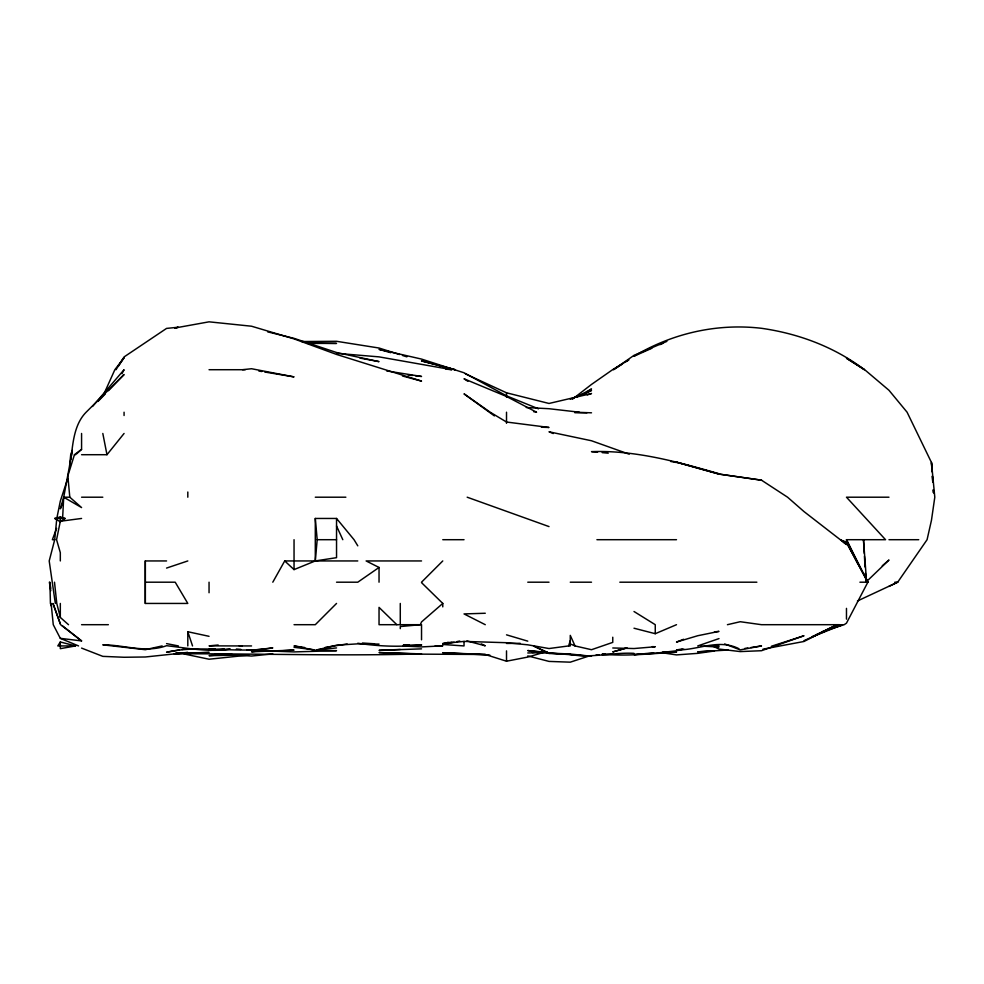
<?xml version="1.0" encoding="UTF-8"?>
<svg xmlns="http://www.w3.org/2000/svg" width="984" height="984" viewBox="0 0 984 984"><rect width="100%" height="100%" fill="white"/><g stroke="black" fill="none" stroke-linecap="round" stroke-linejoin="round"><path stroke-width="1.48" d="M145.816 582.196L175.213 582.196L187.809 603.438L145.312 603.438L145.312 560.942L166.554 560.942M70.922 459.257C72.853 443.157 74.169 424.301 86.137 412.21L124.07 374.535L108.425 390.685M62.595 518.457L63.714 497.203L72.139 451.853M357.782 545.837L354.043 539.699L336.54 518.457L315.298 518.457L317.192 539.699L315.298 560.942L294.044 569.601L284.708 560.942L272.802 582.196M55.325 603.438L49.2 560.942L54.723 539.699L56.789 518.457L60.319 501.102L67.638 478.79M69.655 465.334L70.713 454.706L72.263 450.414M63.714 497.203L81.574 507.572L69.802 497.203L63.714 497.203L60.319 508.802L62.693 503.648M81.574 433.464L81.574 449.356L74.452 454.706L67.834 475.961L69.802 497.203M451.877 642.097L442.775 643.548L464.03 641.408L506.514 642.712L527.768 644.815L549.01 648.542L568.604 645.934L570.265 640.633M56.605 528.371L52.361 539.699L54.723 539.699M103.726 394.399L114.845 369.713L124.07 357.721L118.412 366.122M888.97 497.203L846.474 497.203L885.538 539.699L846.474 539.699L867.851 582.196L846.474 623.155L844.186 624.692L822.649 631.519M121.979 373.699L124.07 369.713L92.508 406.466M115.989 369.713L124.07 356.934L166.554 328.41L178.264 327.229L175.337 328.053M60.319 641.974L57.785 645.934L75.497 645.934L60.319 641.974L60.319 648.665L75.497 645.934M857.445 600.978L897.691 582.196L927.076 539.699L931.467 520.265L934.8 497.203L931.467 462.492L907.088 412.21L888.97 390.279L864.69 369.713L846.474 358.238L864.444 369.713C834.518 346.995 798.541 333.564 761.493 328.299C717.004 323.096 672.38 333.305 634.004 356.208L651.826 348.274M81.574 454.706L106.973 454.706L124.07 433.464M97.994 401.447L105.3 393.92M336.54 603.438L315.298 624.692L294.044 624.692M421.533 582.196L442.775 560.942M865.92 582.196L888.97 560.019L882.267 565.812M76.641 453.821L81.574 449.356M421.533 582.639L442.775 603.438L421.533 621.925L420.365 624.692L400.279 626.562L400.279 628.665M572.356 399.246L591.507 384.424L612.565 369.713L627.694 360.501M60.319 521.815L65.104 518.457L60.319 516.92L54.735 518.457L60.319 521.815L60.319 516.92M421.533 560.942L366.122 560.942L379.037 567.461L357.782 582.196L336.54 582.196M585.246 393.28L591.507 388.975L576.907 396.958M622.454 364.006L613.462 369.713L634.004 355.347L666.906 341.362M626.304 361.546L628.874 359.923M582.208 395.187L591.507 390.427L570.265 399.172M888.97 586.403L897.556 582.196M812.218 636.685L836.941 624.692L803.989 641.482L762.957 649.169M803.989 640.682L839.536 624.692L761.493 624.692L740.239 621.716L727.422 624.692M660.055 344.609L662.798 343.391M816.289 634.766L839.536 624.692M464.03 641.47L464.03 645.934L442.775 644.483L448.089 642.245M634.004 628.222L655.258 633.696L676.5 624.692M812.255 636.796L842.55 624.692L832.55 628.001M683.585 639.28L676.5 642.06L697.742 635.726L718.996 631.384L714.446 631.888M697.742 645.934L718.996 638.591M587.264 394.953L591.507 393.514L549.01 403.465L506.514 392.8L465.395 373.846M166.554 568.076L187.809 560.942M590.092 655.676L570.265 662.171L549.01 661.408L527.768 655.91M771.407 646.254L803.989 635.75L761.493 650.719L740.239 651.58L718.996 649.059L712.477 645.934L718.996 647.017L700.989 646.094M174.648 328.053L209.051 321.829L251.547 326.221L294.044 338.877L336.54 354.437L421.533 381.103L402.481 375.999M546.182 651.728L527.768 657.078L506.514 661.211L485.272 654.483L421.533 654.151L379.037 652.552L415.457 653.696M626.685 647.927L612.761 651.925L626.919 647.927M683.745 649.046L676.5 650.781L655.258 653.253L634.004 654.594L641.593 653.917M162.151 645.934L145.312 649.698L102.816 644.827C124.316 644.815 145.472 653.388 166.554 645.701C187.649 648.075 208.805 652.429 230.305 649.108L209.051 650.461M442.775 644.483L454.104 642.183M456.945 641.605L459.774 641.027M682.17 648.96L676.5 649.944C697.508 650.473 718.591 638.345 738.836 648.677M179.309 649.969L166.554 652.244C201.622 644.36 237.673 653.991 272.802 647.878L251.547 650.362L246.996 649.92M182.138 649.465L184.98 648.96M325.163 647.411L347.168 643.954M744.79 648.444L747.828 647.989M750.866 647.534L761.493 645.934L740.239 649.883L724.679 643.942M714.446 650.99L697.742 653.351L676.5 654.901L661.322 652.626M257.623 651.002L251.547 651.814L294.044 650.067L272.802 651.31L251.547 650.362L263.687 650.768M81.574 518.457L60.319 521.249L56.568 539.699L60.319 552.676L60.319 560.942M728.099 650.018L697.742 651.851L711.407 650.879M242.531 369.713L251.547 368.729L294.044 376.897L264.733 372.013M248.509 655.098L209.051 659.219L184.143 653.979M605.172 653.806L602.134 654.126C627.029 656.599 651.642 653.425 676.5 652.22L662.835 651.888M297.07 646.992L294.044 647.3L313.773 649.76M272.802 653.893L251.547 656.045L215.127 653.856M532.319 652.527L538.396 651.937M218.165 645.012L209.051 645.873L242.236 645.934M316.811 649.797L336.54 647.927M644.631 653.647L653.733 652.835M209.051 650.276L224.229 648.997M219.678 654.864L209.051 655.664L248.509 654.938M175.669 653.265L187.809 652.49L145.312 656.992L124.07 657.263L102.816 656.365L81.574 648.099M596.058 654.987L599.096 654.852M602.134 654.717L612.761 654.225M400.279 649.452L379.037 650.362L421.533 648.862M175.669 653.548L209.051 652.429L175.669 653.474M485.272 613.253L464.03 613.918L485.272 624.692M209.051 649.157L215.127 648.96M421.533 653.88C339.086 656.254 256.627 653.388 174.143 653.856M527.768 652.97L547.498 652.576M409.393 645.012L403.317 645.135L421.533 645.135M416.982 644.877L421.533 644.791C400.303 647.251 378.901 646.377 357.782 643.241M506.514 643.45L520.179 643.315M634.004 653.351C611.519 652.109 589.551 659.022 567.227 653.88M307.709 343.404L336.54 343.404L307.709 343.047M209.051 369.713L245.287 369.713M574.853 412.21L591.507 412.813M74.452 454.706L75.657 454.706M81.574 497.203L102.816 497.203M315.298 497.203L345.864 497.203M54.735 518.457L65.104 518.457M317.192 539.699L336.54 539.699M442.775 539.699L464.03 539.699M596.919 539.699L676.5 539.699M888.97 539.699L918.736 539.699M284.708 560.942L357.782 560.942M527.768 582.196L549.01 582.196M570.265 582.196L591.507 582.196M619.822 582.196L756.868 582.196M859.905 582.196L867.851 582.196L846.474 542.368L841.308 540.228M894.788 582.196L897.691 582.196M81.574 624.692L108.363 624.692M239.247 645.934L251.547 645.934M568.604 645.934L570.265 645.934L570.265 635.369L575.025 645.934L591.507 649.711L612.761 642.38L612.761 637.226M705.331 645.934L718.996 645.934M435.186 645.824L442.775 645.836L421.533 646.918L403.342 646.008M574.816 412.714L586.956 412.788M379.037 644.089L357.782 643.844L336.54 645.196L315.298 650.264L294.044 645.934L304.671 647.534M485.272 654.483L442.775 652.712L489.823 655.061M319.849 650.264L336.54 650.682L294.044 651.912L268.238 650.941M612.761 647.976L634.004 648.542L655.258 646.746L652.318 646.636M541.421 427.216L549.01 427.462L506.514 422.025L490.204 412.21L464.03 393.858L494.423 415.912M221.191 653.893L231.818 654.237M564.189 653.745L549.01 653.069L527.768 650.559L547.498 652.404M526.255 407.511L549.01 408.717L579.416 412.21M362.346 643.007L374.486 643.794M336.54 353.33L379.037 356.872L451.865 369.713L445.801 369.111M236.369 649.01L240.92 649.403M597.583 452.197L591.507 451.644C635.221 450.045 677.41 461.803 718.996 473.71M602.147 452.615L608.223 453.181M407.868 374.978L412.419 375.47M415.457 375.802L421.533 376.466L386.626 370.919M51.131 603.438L53.259 624.692L60.319 638.345L81.574 640.904L62.164 625.59M301.633 341.534L336.54 341.3L379.037 348.029L399.553 354.523M761.493 480.18L718.996 474.079L676.5 462.185L718.996 474.079L761.493 480.18L787.569 497.203L803.989 511.569L846.474 544.496L846.474 539.699L858.159 564.373M258.878 371.042L261.805 371.522M670.633 461.447L676.5 462.517M359.984 358.102L379.037 361.632L336.54 352.506L294.044 338.361L267.673 331.854M533.562 411.644L536.563 412.21L506.514 396.478L464.03 378.791L467.892 381.3M166.554 643.61L178.375 645.934M187.809 645.934L187.809 631.74L209.051 636.316M466.859 640.904L485.272 645.811L481.287 643.88M390.759 352.702L379.037 349.357L421.533 359.086L464.03 372.776L506.514 395.851L538.482 408.827M506.514 634.84L527.768 641.15M402.481 355.458L406.872 356.848M467.179 497.203L549.01 526.588M629.231 454.214L591.507 440.758L549.01 431.791L553.266 433.55M840.902 540.228L846.474 542.368M60.319 638.345L78.56 645.934M570.265 643.942L575.025 645.934M634.004 611.507L655.258 624.692L655.258 633.696M843.251 542.098L846.474 544.496M81.574 640.904L60.602 624.692L52.976 603.438L60.319 623.868M54.501 582.196L56.777 603.438L60.319 617.448L68.523 624.692M396.823 624.692L379.037 607.386L379.037 624.692L421.533 624.692L421.533 639.809M846.474 542.516L867.851 582.196M336.54 525.997L342.813 539.699M51.476 606.279L50.43 603.438L49.889 582.196L50.75 588.26M187.809 631.74L192.532 645.934M102.816 433.464L106.973 454.706M49.36 582.196L50.774 590.695M866.596 582.196L863.485 539.699L864.272 553.352M931.467 462.8L932.069 471.767M932.377 476.256L932.783 482.246M933.484 492.713L933.287 489.724L933.484 492.677M931.467 462.492L932.069 471.545M932.377 476.072L932.783 482.111M864.444 556.39L865.047 567.018M865.403 573.094L865.834 580.671M846.474 608.37L846.474 619.133M506.514 392.8L506.514 397.29M506.514 412.21L506.514 423.304M506.514 650.879L506.514 661.211M442.775 603.438L442.775 606.882M400.279 603.438L400.279 624.692M379.037 567.461L379.037 582.196M336.54 518.457L336.54 557.67L315.298 560.942L315.298 518.457M294.044 539.699L294.044 569.601M209.051 582.196L209.051 592.749M187.809 492.012L187.809 497.203M145.312 560.942L145.312 603.438M124.07 412.21L124.07 415.506M60.319 603.438L60.319 617.448M455.149 369.713L421.533 360.919L455.149 369.713M570.265 654.016L549.01 653.524L533.5 645.934L549.01 653.069L591.507 656.279L570.265 654.016"/></g></svg>
